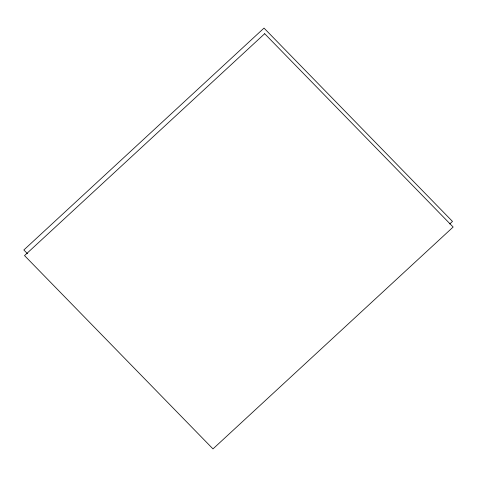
<?xml version="1.0" encoding="UTF-8"?>
<svg xmlns="http://www.w3.org/2000/svg" width="477" height="477" viewBox="0 0 477 477"><rect width="100%" height="100%" fill="white"/><g stroke="black" fill="none" stroke-linecap="round" stroke-linejoin="round"><path stroke-width="0.72" d="M449.745 223.94L452.482 221.411L264.014 28.095L23.85 249.972L27.487 253.698M264.681 33.712L24.518 255.589L212.986 448.905L453.15 227.028L264.681 33.712"/></g></svg>
